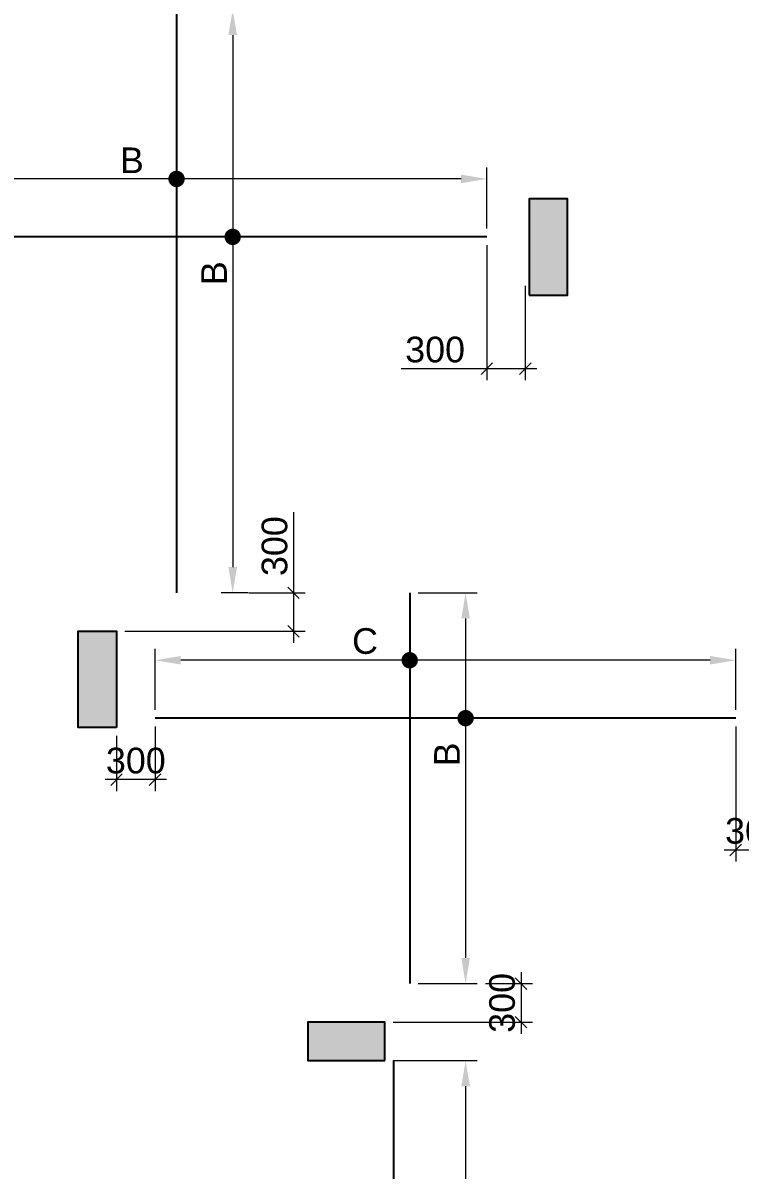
# Model space of a CAD drawing. Header units: millimetres. Extents: x 1123469 to 1883119, y -126924 to 196924.
# Drawn here: x 1627440 to 1633029, y 136802 to 145739 of the extents above; entities that cross this region are included whole.
import ezdxf

# ---------------------------------------------------------------- set-up
doc = ezdxf.new("R2010")
doc.units = ezdxf.units.MM
doc.header["$LTSCALE"] = 500
doc.header["$MEASUREMENT"] = 0
doc.header["$PDMODE"] = 34
doc.linetypes.add('CONTINOUS', pattern=[0])
doc.layers.get('Defpoints').update_dxf_attribs({"lineweight": 0})
for name, color, linetype in [('COL. DIM', 3, 'Continuous'), ('reinf.', 4, 'Continuous'), ('TOWER AREA COLUMN.', 6, 'Continuous')]:
    doc.layers.add(name, color=color, linetype=linetype)
for name, color, linetype, lineweight in [('CUT OUT', 1, 'Continuous', 13), ('dim-M', 1, 'Continuous', 15), ('S - SUNK', 251, 'Continuous', 0), ('TOWER COL HATCH', 253, 'Continuous', 20)]:
    doc.layers.add(name, color=color, linetype=linetype, lineweight=lineweight)
doc.styles.add('3mm', font='arial.ttf')
doc.dimstyles.new('PARAMVEER', dxfattribs={"dimtxt": 200, "dimasz": 100, "dimexe": 0, "dimexo": 25, "dimgap": 10, "dimtad": 1, "dimdec": 0, "dimrnd": 5, "dimzin": 0, "dimdsep": 46, "dimtxsty": '3mm', "dimblk": 'OBLIQUE', "dimcen": 0.09, "dimdle": 75, "dimclrd": 1, "dimclre": 1, "dimclrt": 3, "dimadec": 0, "dimazin": 0, "dimtfac": 1, "dimtdec": 0, "dimtmove": 1, "dimatfit": 3, "dimfxl": 100, "dimtolj": 1, "dimtzin": 0, "dimlwd": 18, "dimlwe": 5, "dimarcsym": 0})

# ---------------------------------------------------------------- blocks, each defined once
blk = doc.blocks.new('3tgra')
at = {"layer": 'TOWER COL HATCH'}
h = blk.add_hatch(color=253, dxfattribs=at)
h.dxf.hatch_style = 1
h.paths.add_polyline_path([(1374495.631025441, 80596.89666208334), (1374195.631025441, 80596.89666208334), (1374195.631025441, 81346.89666208334), (1374495.631025441, 81346.89666208334)])
h = blk.add_hatch(color=253, dxfattribs=at)
h.dxf.hatch_style = 1
h.paths.add_polyline_path([(1377710.631017101, 77226.89675944098), (1378010.631017101, 77226.89675944098), (1378010.631017101, 77976.89675944098), (1377710.631017101, 77976.89675944098)])
h = blk.add_hatch(color=253, dxfattribs=at)
h.dxf.hatch_style = 1
h.paths.add_polyline_path([(1375620.320550245, 74631.8028312315), (1375620.320550245, 74931.8028312315), (1376220.320550245, 74931.8028312315), (1376220.320550245, 74631.8028312315)])
at = {"layer": 'TOWER AREA COLUMN.', "color": 4}
for points in [[(1374495.631025441, 80596.89666208334), (1374195.631025441, 80596.89666208334), (1374195.631025441, 81346.89666208334), (1374495.631025441, 81346.89666208334)], [(1377710.631017101, 77226.89675944098), (1378010.631017101, 77226.89675944098), (1378010.631017101, 77976.89675944098), (1377710.631017101, 77976.89675944098)], [(1375620.320550245, 74631.8028312315), (1375620.320550245, 74931.8028312315), (1376220.320550245, 74931.8028312315), (1376220.320550245, 74631.8028312315)]]:
    blk.add_lwpolyline(points, close=True, dxfattribs=at)
blk = doc.blocks.new('_Oblique')
at = {"color": 0, "linetype": 'ByBlock', "lineweight": -2}
blk.add_line((-0.5, -0.5), (0.5, 0.5), dxfattribs=at)
blk = doc.blocks.new('*D1140')
at = {"layer": 'COL. DIM', "color": 1, "linetype": 'CONTINOUS', "lineweight": 5, "ltscale": 10, "transparency": 16777216}
for p, q in [((1631054.952104129, 144007.6434281431), (1631054.952104129, 142956.2473880569)), ((1631354.952104129, 143690.3110296032), (1631354.952104129, 142956.2473880569))]:
    blk.add_line(p, q, dxfattribs=at)
at = {"layer": 'COL. DIM', "color": 1, "lineweight": 18, "ltscale": 10, "transparency": 16777216}
for p, q in [((1630386.622296755, 143046.2473880569), (1631054.952104129, 143046.2473880569)), ((1630964.952104129, 143046.2473880569), (1631444.952104129, 143046.2473880569))]:
    blk.add_line(p, q, dxfattribs=at)
at = {"layer": 'Defpoints', "color": 0, "ltscale": 10, "transparency": 16777216}
for p in [(1631054.952104129, 144072.6434281431), (1631354.952104129, 143755.3110296032), (1631354.952104129, 143046.2473880569)]:
    blk.add_point(p, dxfattribs=at)
at = {"layer": 'COL. DIM', "color": 1, "lineweight": 18, "ltscale": 10, "transparency": 16777216, "xscale": 90, "yscale": 90, "zscale": 90, "rotation": 180}
blk.add_blockref('_Oblique', (1631054.952104129, 143046.2473880569), dxfattribs=at)
at = {"layer": 'COL. DIM', "color": 1, "lineweight": 18, "ltscale": 10, "transparency": 16777216, "xscale": 90, "yscale": 90, "zscale": 90}
blk.add_blockref('_Oblique', (1631354.952104129, 143046.2473880569), dxfattribs=at)
at = {"layer": 'COL. DIM', "color": 3, "ltscale": 10, "transparency": 16777216, "insert": (1630652.154356782, 143193.4301984252), "char_height": 200, "attachment_point": 5, "style": '3mm'}
blk.add_mtext('\\A1;300', dxfattribs=at)
blk = doc.blocks.new('*D1141')
at = {"layer": 'COL. DIM', "color": 1, "linetype": 'CONTINOUS', "lineweight": 5, "ltscale": 10, "transparency": 16777216}
for p, q in [((1628827.591272969, 145844.387919084), (1629164.987560773, 145844.387919084)), ((1629196.347539392, 141299.3880169376), (1628984.987560773, 141299.3880169376))]:
    blk.add_line(p, q, dxfattribs=at)
at = {"layer": 'COL. DIM', "color": 1, "lineweight": 18, "ltscale": 10, "transparency": 16777216}
blk.add_line((1629074.987560773, 145644.387919084), (1629074.987560773, 141499.3880169376), dxfattribs=at)
at = {"layer": 'COL. DIM', "color": 1, "ltscale": 10, "transparency": 16777216}
for points in [[(1629041.65422744, 145644.387919084), (1629108.320894107, 145644.387919084), (1629074.987560773, 145844.387919084)], [(1629041.65422744, 141499.3880169376), (1629108.320894107, 141499.3880169376), (1629074.987560773, 141299.3880169376)]]:
    blk.add_solid(points, dxfattribs=at)
at = {"layer": 'Defpoints', "color": 0, "ltscale": 10, "transparency": 16777216}
for p in [(1628762.591272969, 145844.387919084), (1629074.987560773, 141299.3880169376), (1629261.347539392, 141299.3880169376)]:
    blk.add_point(p, dxfattribs=at)
at = {"layer": 'COL. DIM', "color": 3, "ltscale": 10, "transparency": 16777216, "insert": (1628929.987560787, 143789.7900742958), "char_height": 200, "attachment_point": 5, "rotation": 90, "style": '3mm'}
blk.add_mtext('\\A1;B', dxfattribs=at)
blk = doc.blocks.new('*D1143')
at = {"layer": 'COL. DIM', "color": 1, "lineweight": 18, "ltscale": 10, "transparency": 16777216}
for p, q in [((1629548.943433869, 141928.6532918488), (1629548.943433869, 141299.3880169376)), ((1629548.943433869, 141389.3880169376), (1629548.943433869, 140909.3880169377))]:
    blk.add_line(p, q, dxfattribs=at)
at = {"layer": 'COL. DIM', "color": 1, "linetype": 'CONTINOUS', "lineweight": 5, "ltscale": 10, "transparency": 16777216}
for p, q in [((1629201.104659734, 141299.3880169376), (1629638.943433869, 141299.3880169376)), ((1628234.95211247, 140999.3880169377), (1629638.943433869, 140999.3880169377))]:
    blk.add_line(p, q, dxfattribs=at)
at = {"layer": 'Defpoints', "color": 0, "ltscale": 10, "transparency": 16777216}
for p in [(1629136.104659734, 141299.3880169376), (1628169.95211247, 140999.3880169377), (1629548.943433869, 140999.3880169377)]:
    blk.add_point(p, dxfattribs=at)
at = {"layer": 'COL. DIM', "color": 1, "lineweight": 18, "ltscale": 10, "transparency": 16777216, "xscale": 90, "yscale": 90, "zscale": 90}
for p, rotation in [((1629548.943433869, 141299.3880169376), 90), ((1629548.943433869, 140999.3880169377), 270)]:
    blk.add_blockref('_Oblique', p, dxfattribs=dict(at, rotation=rotation))
at = {"layer": 'COL. DIM', "color": 3, "ltscale": 10, "transparency": 16777216, "insert": (1629401.7606235, 141663.121231821), "char_height": 200, "attachment_point": 5, "rotation": 90, "style": '3mm'}
blk.add_mtext('\\A1;300', dxfattribs=at)
blk = doc.blocks.new('*D1154')
at = {"layer": 'COL. DIM', "color": 1, "linetype": 'CONTINOUS', "lineweight": 5, "ltscale": 10, "transparency": 16777216}
for p, q in [((1632995.033498301, 140257.6433268342), (1632995.033498301, 139206.247286748)), ((1633295.033498301, 139940.3109282943), (1633295.033498301, 139206.247286748))]:
    blk.add_line(p, q, dxfattribs=at)
at = {"layer": 'COL. DIM', "color": 1, "lineweight": 18, "ltscale": 10, "transparency": 16777216}
blk.add_line((1632905.033498301, 139296.247286748), (1633385.033498301, 139296.247286748), dxfattribs=at)
at = {"layer": 'Defpoints', "color": 0, "ltscale": 10, "transparency": 16777216}
for p in [(1632995.033498301, 140322.6433268342), (1633295.033498301, 140005.3109282943), (1633295.033498301, 139296.247286748)]:
    blk.add_point(p, dxfattribs=at)
at = {"layer": 'COL. DIM', "color": 1, "lineweight": 18, "ltscale": 10, "transparency": 16777216, "xscale": 90, "yscale": 90, "zscale": 90, "rotation": 180}
blk.add_blockref('_Oblique', (1632995.033498301, 139296.247286748), dxfattribs=at)
at = {"layer": 'COL. DIM', "color": 1, "lineweight": 18, "ltscale": 10, "transparency": 16777216, "xscale": 90, "yscale": 90, "zscale": 90}
blk.add_blockref('_Oblique', (1633295.033498301, 139296.247286748), dxfattribs=at)
at = {"layer": 'COL. DIM', "color": 3, "ltscale": 10, "transparency": 16777216, "insert": (1633145.033498301, 139443.4300971163), "char_height": 200, "attachment_point": 5, "style": '3mm'}
blk.add_mtext('\\A1;300', dxfattribs=at)
blk = doc.blocks.new('*D1155')
at = {"layer": 'COL. DIM', "color": 1, "linetype": 'CONTINOUS', "lineweight": 5, "ltscale": 10, "transparency": 16777216}
for p, q in [((1630519.286849717, 141299.3880169375), (1630979.826075283, 141299.3880169375)), ((1630519.286849717, 138254.2940887282), (1630979.826075283, 138254.2940887282))]:
    blk.add_line(p, q, dxfattribs=at)
at = {"layer": 'COL. DIM', "color": 1, "lineweight": 18, "ltscale": 10, "transparency": 16777216}
blk.add_line((1630889.826075283, 141099.3880169375), (1630889.826075283, 138454.2940887282), dxfattribs=at)
at = {"layer": 'COL. DIM', "color": 1, "ltscale": 10, "transparency": 16777216}
for points in [[(1630856.49274195, 141099.3880169375), (1630923.159408617, 141099.3880169375), (1630889.826075283, 141299.3880169375)], [(1630856.49274195, 138454.2940887282), (1630923.159408617, 138454.2940887282), (1630889.826075283, 138254.2940887282)]]:
    blk.add_solid(points, dxfattribs=at)
at = {"layer": 'Defpoints', "color": 0, "ltscale": 10, "transparency": 16777216}
for p in [(1630454.286849717, 141299.3880169375), (1630454.286849717, 138254.2940887282), (1630889.826075283, 138254.2940887282)]:
    blk.add_point(p, dxfattribs=at)
at = {"layer": 'COL. DIM', "color": 3, "ltscale": 10, "transparency": 16777216, "insert": (1630744.826075301, 140039.7899729869), "char_height": 200, "attachment_point": 5, "rotation": 90, "style": '3mm'}
blk.add_mtext('\\A1;B', dxfattribs=at)
blk = doc.blocks.new('*D1156')
at = {"layer": 'COL. DIM', "color": 1, "linetype": 'CONTINOUS', "lineweight": 5, "ltscale": 10, "transparency": 16777216}
for p, q in [((1628469.952112469, 140257.6433268342), (1628469.952112469, 139753.9634099688)), ((1628169.952112469, 140184.3880169376), (1628169.952112469, 139753.9634099688))]:
    blk.add_line(p, q, dxfattribs=at)
at = {"layer": 'COL. DIM', "color": 1, "lineweight": 18, "ltscale": 10, "transparency": 16777216}
blk.add_line((1628559.952112469, 139843.9634099688), (1628079.952112469, 139843.9634099688), dxfattribs=at)
at = {"layer": 'Defpoints', "color": 0, "ltscale": 10, "transparency": 16777216}
for p in [(1628469.952112469, 140322.6433268342), (1628169.952112469, 140249.3880169376), (1628169.952112469, 139843.9634099688)]:
    blk.add_point(p, dxfattribs=at)
at = {"layer": 'COL. DIM', "color": 1, "lineweight": 18, "ltscale": 10, "transparency": 16777216, "xscale": 90, "yscale": 90, "zscale": 90, "rotation": 180}
blk.add_blockref('_Oblique', (1628169.952112469, 139843.9634099688), dxfattribs=at)
at = {"layer": 'COL. DIM', "color": 1, "lineweight": 18, "ltscale": 10, "transparency": 16777216, "xscale": 90, "yscale": 90, "zscale": 90}
blk.add_blockref('_Oblique', (1628469.952112469, 139843.9634099688), dxfattribs=at)
at = {"layer": 'COL. DIM', "color": 3, "ltscale": 10, "transparency": 16777216, "insert": (1628319.952112469, 139991.1462203372), "char_height": 200, "attachment_point": 5, "style": '3mm'}
blk.add_mtext('\\A1;300', dxfattribs=at)
blk = doc.blocks.new('*D1157')
at = {"layer": 'COL. DIM', "color": 1, "lineweight": 18, "ltscale": 10, "transparency": 16777216}
blk.add_line((1631322.297314514, 138344.2940887283), (1631322.297314514, 137864.2940887282), dxfattribs=at)
at = {"layer": 'COL. DIM', "color": 1, "linetype": 'CONTINOUS', "lineweight": 5, "ltscale": 10, "transparency": 16777216}
for p, q in [((1631044.826075281, 138254.2940887283), (1631412.297314514, 138254.2940887283)), ((1630325.262579326, 137954.2940887282), (1631412.297314514, 137954.2940887282))]:
    blk.add_line(p, q, dxfattribs=at)
at = {"layer": 'Defpoints', "color": 0, "ltscale": 10, "transparency": 16777216}
for p in [(1630979.826075281, 138254.2940887283), (1630260.262579326, 137954.2940887282), (1631322.297314514, 137954.2940887282)]:
    blk.add_point(p, dxfattribs=at)
at = {"layer": 'COL. DIM', "color": 1, "lineweight": 18, "ltscale": 10, "transparency": 16777216, "xscale": 90, "yscale": 90, "zscale": 90}
for p, rotation in [((1631322.297314514, 138254.2940887283), 90), ((1631322.297314514, 137954.2940887282), 270)]:
    blk.add_blockref('_Oblique', p, dxfattribs=dict(at, rotation=rotation))
at = {"layer": 'COL. DIM', "color": 3, "ltscale": 10, "transparency": 16777216, "insert": (1631175.114504143, 138104.2940887282), "char_height": 200, "attachment_point": 5, "rotation": 90, "style": '3mm'}
blk.add_mtext('\\A1;300', dxfattribs=at)
blk = doc.blocks.new('*D1169')
at = {"layer": 'COL. DIM', "color": 1, "linetype": 'CONTINOUS', "lineweight": 5, "ltscale": 10, "transparency": 16777216}
for p, q in [((1630325.262579326, 137654.2940887282), (1630979.826075349, 137654.2940887282)), ((1629418.331552686, 133739.2510732774), (1630979.826075349, 133739.2510732774))]:
    blk.add_line(p, q, dxfattribs=at)
at = {"layer": 'COL. DIM', "color": 1, "lineweight": 18, "ltscale": 10, "transparency": 16777216}
blk.add_line((1630889.826075349, 137454.2940887282), (1630889.826075349, 133939.2510732774), dxfattribs=at)
at = {"layer": 'COL. DIM', "color": 1, "ltscale": 10, "transparency": 16777216}
for points in [[(1630856.492742016, 137454.2940887282), (1630923.159408682, 137454.2940887282), (1630889.826075349, 137654.2940887282)], [(1630856.492742016, 133939.2510732774), (1630923.159408682, 133939.2510732774), (1630889.826075349, 133739.2510732774)]]:
    blk.add_solid(points, dxfattribs=at)
at = {"layer": 'Defpoints', "color": 0, "ltscale": 10, "transparency": 16777216}
for p in [(1630260.262579326, 137654.2940887282), (1629353.331552686, 133739.2510732774), (1630889.826075349, 133739.2510732774)]:
    blk.add_point(p, dxfattribs=at)
at = {"layer": 'COL. DIM', "color": 3, "ltscale": 10, "transparency": 16777216, "insert": (1630744.826075369, 135398.7302032021), "char_height": 200, "attachment_point": 5, "rotation": 90, "style": '3mm'}
blk.add_mtext('\\A1;B', dxfattribs=at)
blk = doc.blocks.new('*D1195')
at = {"layer": 'COL. DIM', "color": 1, "linetype": 'CONTINOUS', "lineweight": 5, "ltscale": 10, "transparency": 16777216}
for p, q in [((1626084.958360123, 144137.6434281431), (1626084.958360123, 144613.9679992149)), ((1631054.952104129, 144137.6434281431), (1631054.952104129, 144613.9679992149))]:
    blk.add_line(p, q, dxfattribs=at)
at = {"layer": 'COL. DIM', "color": 1, "lineweight": 18, "ltscale": 10, "transparency": 16777216}
blk.add_line((1630854.952104129, 144523.9679992149), (1626284.958360123, 144523.9679992149), dxfattribs=at)
at = {"layer": 'COL. DIM', "color": 1, "ltscale": 10, "transparency": 16777216}
for points in [[(1626284.958360123, 144557.3013325483), (1626284.958360123, 144490.6346658816), (1626084.958360123, 144523.9679992149)], [(1630854.952104129, 144557.3013325483), (1630854.952104129, 144490.6346658816), (1631054.952104129, 144523.9679992149)]]:
    blk.add_solid(points, dxfattribs=at)
at = {"layer": 'Defpoints', "color": 0, "ltscale": 10, "transparency": 16777216}
for p in [(1626084.958360123, 144523.9679992149), (1626084.958360123, 144072.6434281431), (1631054.952104129, 144072.6434281431)]:
    blk.add_point(p, dxfattribs=at)
at = {"layer": 'COL. DIM', "color": 3, "ltscale": 10, "transparency": 16777216, "insert": (1628289.154548978, 144668.9679992149), "char_height": 200, "width": 21.47949955365168, "attachment_point": 5, "style": '3mm'}
blk.add_mtext('\\A1;B', dxfattribs=at)
blk = doc.blocks.new('*D1196')
at = {"layer": 'COL. DIM', "color": 1, "linetype": 'CONTINOUS', "lineweight": 5, "ltscale": 10, "transparency": 16777216}
for p, q in [((1628469.952112469, 140387.6433268342), (1628469.952112469, 140863.967897906)), ((1632995.033498301, 140387.6433268342), (1632995.033498301, 140863.967897906))]:
    blk.add_line(p, q, dxfattribs=at)
at = {"layer": 'COL. DIM', "color": 1, "lineweight": 18, "ltscale": 10, "transparency": 16777216}
blk.add_line((1632795.033498301, 140773.967897906), (1628669.952112469, 140773.967897906), dxfattribs=at)
at = {"layer": 'COL. DIM', "color": 1, "ltscale": 10, "transparency": 16777216}
for points in [[(1628669.952112469, 140807.3012312394), (1628669.952112469, 140740.6345645727), (1628469.952112469, 140773.967897906)], [(1632795.033498301, 140807.3012312394), (1632795.033498301, 140740.6345645727), (1632995.033498301, 140773.967897906)]]:
    blk.add_solid(points, dxfattribs=at)
at = {"layer": 'Defpoints', "color": 0, "ltscale": 10, "transparency": 16777216}
for p in [(1628469.952112469, 140773.967897906), (1628469.952112469, 140322.6433268342), (1632995.033498301, 140322.6433268342)]:
    blk.add_point(p, dxfattribs=at)
at = {"layer": 'COL. DIM', "color": 3, "ltscale": 10, "transparency": 16777216, "insert": (1630106.093005383, 140922.3785391066), "char_height": 200, "width": 21.47949955365168, "attachment_point": 5, "style": '3mm'}
blk.add_mtext('\\A1;C', dxfattribs=at)
blk = doc.blocks.new('*D2624')
at = {"layer": 'COL. DIM', "color": 1, "linetype": 'CONTINOUS', "lineweight": 5, "ltscale": 10, "transparency": 16777216}
for p, q in [((1726903.271734793, 142855.3069163206), (1726903.271734793, 142349.4527371134)), ((1727203.271734793, 141672.483817342), (1727203.271734793, 142529.4527371134))]:
    blk.add_line(p, q, dxfattribs=at)
at = {"layer": 'COL. DIM', "color": 1, "lineweight": 18, "ltscale": 10, "transparency": 16777216}
blk.add_line((1726813.271734793, 142439.4527371134), (1727293.271734793, 142439.4527371134), dxfattribs=at)
at = {"layer": 'Defpoints', "color": 0, "ltscale": 10, "transparency": 16777216}
for p in [(1726903.271734793, 142920.3069163206), (1727203.271734793, 142439.4527371134), (1727203.271734793, 141607.483817342), (1405055.631024809, 139394.2285481436), (1364890.631013369, 126979.2510576845), (1364890.631013369, 124332.9141457363)]:
    blk.add_point(p, dxfattribs=at)
at = {"layer": 'S - SUNK', "color": 1, "lineweight": 18, "ltscale": 10, "transparency": 16777216}
blk.add_line((1405130.631024809, 124332.9141457363), (1364815.631013369, 124332.9141457363), dxfattribs=at)
at = {"layer": 'S - SUNK', "color": 1, "lineweight": 5, "ltscale": 10, "transparency": 16777216}
for p, q in [((1364890.631013369, 124333.0641457363), (1364890.631013369, 124332.9141457363)), ((1405055.631024809, 124333.0641457363), (1405055.631024809, 124332.9141457363))]:
    blk.add_line(p, q, dxfattribs=at)
at = {"layer": 'COL. DIM', "color": 1, "lineweight": 18, "ltscale": 10, "transparency": 16777216, "xscale": 90, "yscale": 90, "zscale": 90, "rotation": 180}
blk.add_blockref('_Oblique', (1726903.271734793, 142439.4527371134), dxfattribs=at)
at = {"layer": 'COL. DIM', "color": 1, "lineweight": 18, "ltscale": 10, "transparency": 16777216, "xscale": 90, "yscale": 90, "zscale": 90}
blk.add_blockref('_Oblique', (1727203.271734793, 142439.4527371134), dxfattribs=at)
at = {"layer": 'S - SUNK', "color": 1, "lineweight": 18, "ltscale": 10, "transparency": 16777216, "xscale": 100, "yscale": 100, "zscale": 100, "rotation": 180}
blk.add_blockref('_Oblique', (1364890.631013369, 124332.9141457363), dxfattribs=at)
at = {"layer": 'S - SUNK', "color": 1, "lineweight": 18, "ltscale": 10, "transparency": 16777216, "xscale": 100, "yscale": 100, "zscale": 100}
blk.add_blockref('_Oblique', (1405055.631024809, 124332.9141457363), dxfattribs=at)
at = {"layer": 'COL. DIM', "color": 3, "ltscale": 10, "transparency": 16777216, "insert": (1727053.271734793, 142586.6355474817), "char_height": 200, "attachment_point": 5, "style": '3mm'}
blk.add_mtext('\\A1;300', dxfattribs=at)
at = {"layer": 'S - SUNK', "color": 3, "ltscale": 10, "transparency": 16777216, "insert": (1384973.131019089, 124445.0287432807), "char_height": 200, "attachment_point": 5, "style": '3mm'}
blk.add_mtext('\\A1;40165', dxfattribs=at)
blk = doc.blocks.new('*D2625')
at = {"layer": 'COL. DIM', "color": 1, "lineweight": 18, "ltscale": 10, "transparency": 16777216}
blk.add_line((1725455.593660668, 141997.4838173419), (1725455.593660668, 141517.483817342), dxfattribs=at)
at = {"layer": 'COL. DIM', "color": 1, "linetype": 'CONTINOUS', "lineweight": 5, "ltscale": 10, "transparency": 16777216}
for p, q in [((1725012.160233842, 141907.4838173419), (1725545.593660668, 141907.4838173419)), ((1724393.259694719, 141607.483817342), (1725545.593660668, 141607.483817342))]:
    blk.add_line(p, q, dxfattribs=at)
at = {"layer": 'Defpoints', "color": 0, "ltscale": 10, "transparency": 16777216}
for p in [(1358872.110384249, 158914.0730525189), (1431760.642437937, 158914.0730525189), (1724947.160233842, 141907.4838173419), (1724328.259694719, 141607.483817342), (1725455.593660668, 141607.483817342), (1442850.630409368, 126979.2510576846)]:
    blk.add_point(p, dxfattribs=at)
at = {"layer": 'S - SUNK', "color": 1, "lineweight": 18, "ltscale": 10, "transparency": 16777216}
blk.add_line((1358872.110384249, 126904.2510576846), (1358872.110384249, 158989.0730525189), dxfattribs=at)
at = {"layer": 'S - SUNK', "color": 1, "lineweight": 5, "ltscale": 10, "transparency": 16777216}
for p, q in [((1358872.260384249, 158914.0730525189), (1358872.110384249, 158914.0730525189)), ((1358872.260384249, 126979.2510576846), (1358872.110384249, 126979.2510576846))]:
    blk.add_line(p, q, dxfattribs=at)
at = {"layer": 'COL. DIM', "color": 1, "lineweight": 18, "ltscale": 10, "transparency": 16777216, "xscale": 90, "yscale": 90, "zscale": 90}
for p, rotation in [((1725455.593660668, 141907.4838173419), 90), ((1725455.593660668, 141607.483817342), 270)]:
    blk.add_blockref('_Oblique', p, dxfattribs=dict(at, rotation=rotation))
at = {"layer": 'S - SUNK', "color": 1, "lineweight": 18, "ltscale": 10, "transparency": 16777216, "xscale": 100, "yscale": 100, "zscale": 100}
for p, rotation in [((1358872.110384249, 158914.0730525189), 90), ((1358872.110384249, 126979.2510576846), 270)]:
    blk.add_blockref('_Oblique', p, dxfattribs=dict(at, rotation=rotation))
at = {"layer": 'COL. DIM', "color": 3, "ltscale": 10, "transparency": 16777216, "insert": (1725308.410850292, 141757.4838173419), "char_height": 200, "attachment_point": 5, "rotation": 90, "style": '3mm'}
blk.add_mtext('\\A1;300', dxfattribs=at)
at = {"layer": 'S - SUNK', "color": 3, "ltscale": 10, "transparency": 16777216, "insert": (1358759.927573881, 142946.6620551013), "char_height": 200, "attachment_point": 5, "rotation": 90, "style": '3mm'}
blk.add_mtext('\\A1;31935', dxfattribs=at)
blk = doc.blocks.new('*D2626')
at = {"layer": 'COL. DIM', "color": 1, "linetype": 'CONTINOUS', "lineweight": 5, "ltscale": 10, "transparency": 16777216}
for p, q in [((1716298.265479365, 143802.4838182458), (1716298.265479365, 143375.5830064898)), ((1716598.265479365, 143871.7483872942), (1716598.265479365, 143375.5830064898))]:
    blk.add_line(p, q, dxfattribs=at)
at = {"layer": 'COL. DIM', "color": 1, "lineweight": 18, "ltscale": 10, "transparency": 16777216}
for p, q in [((1716688.265479365, 143465.5830064898), (1716208.265479365, 143465.5830064898)), ((1717247.018054974, 143465.5830064898), (1716598.265479365, 143465.5830064898))]:
    blk.add_line(p, q, dxfattribs=at)
at = {"layer": 'Defpoints', "color": 0, "ltscale": 10, "transparency": 16777216}
for p in [(1716598.265479365, 143936.7483872942), (1716298.265479365, 143867.4838182458), (1716298.265479365, 143465.5830064898), (1390780.631029413, 139394.2285481436), (1405055.631024809, 139394.2285481436), (1405055.631024809, 138200.572886584)]:
    blk.add_point(p, dxfattribs=at)
at = {"layer": 'S - SUNK', "color": 1, "lineweight": 18, "ltscale": 10, "transparency": 16777216}
blk.add_line((1390705.631029413, 138200.572886584), (1405130.631024809, 138200.572886584), dxfattribs=at)
at = {"layer": 'S - SUNK', "color": 1, "lineweight": 5, "ltscale": 10, "transparency": 16777216}
for p, q in [((1390780.631029413, 138200.722886584), (1390780.631029413, 138200.572886584)), ((1405055.631024809, 138200.722886584), (1405055.631024809, 138200.572886584))]:
    blk.add_line(p, q, dxfattribs=at)
at = {"layer": 'COL. DIM', "color": 1, "lineweight": 18, "ltscale": 10, "transparency": 16777216, "xscale": 90, "yscale": 90, "zscale": 90, "rotation": 180}
blk.add_blockref('_Oblique', (1716298.265479365, 143465.5830064898), dxfattribs=at)
at = {"layer": 'COL. DIM', "color": 1, "lineweight": 18, "ltscale": 10, "transparency": 16777216, "xscale": 90, "yscale": 90, "zscale": 90}
blk.add_blockref('_Oblique', (1716598.265479365, 143465.5830064898), dxfattribs=at)
at = {"layer": 'S - SUNK', "color": 1, "lineweight": 18, "ltscale": 10, "transparency": 16777216, "xscale": 100, "yscale": 100, "zscale": 100, "rotation": 180}
blk.add_blockref('_Oblique', (1390780.631029413, 138200.572886584), dxfattribs=at)
at = {"layer": 'S - SUNK', "color": 1, "lineweight": 18, "ltscale": 10, "transparency": 16777216, "xscale": 100, "yscale": 100, "zscale": 100}
blk.add_blockref('_Oblique', (1405055.631024809, 138200.572886584), dxfattribs=at)
at = {"layer": 'COL. DIM', "color": 3, "ltscale": 10, "transparency": 16777216, "insert": (1716981.485994947, 143612.7658168582), "char_height": 200, "attachment_point": 5, "style": '3mm'}
blk.add_mtext('\\A1;300', dxfattribs=at)
at = {"layer": 'S - SUNK', "color": 3, "ltscale": 10, "transparency": 16777216, "insert": (1397918.131027111, 138312.6874841284), "char_height": 200, "attachment_point": 5, "style": '3mm'}
blk.add_mtext('\\A1;14275', dxfattribs=at)
blk = doc.blocks.new('*D3556')
at = {"layer": 'COL. DIM', "color": 1, "lineweight": 18, "ltscale": 10, "transparency": 16777216}
blk.add_line((1817173.874801246, 134747.767510492), (1817173.874801246, 133597.7677523475), dxfattribs=at)
at = {"layer": 'COL. DIM', "color": 1, "linetype": 'CONTINOUS', "lineweight": 5, "ltscale": 10, "transparency": 16777216}
for p, q in [((1817863.667367204, 134657.767510492), (1817083.874801246, 134657.767510492)), ((1816402.247891765, 133687.7677523475), (1817263.874801246, 133687.7677523475))]:
    blk.add_line(p, q, dxfattribs=at)
at = {"layer": 'Defpoints', "color": 0, "ltscale": 10, "transparency": 16777216}
for p in [(1417087.675834863, 156599.2285490907), (1417240.630397862, 156599.2285490907), (1417240.630397862, 155194.2285490907), (1817928.667367204, 134657.767510492), (1816337.247891765, 133687.7677523475), (1817173.874801246, 133687.7677523475)]:
    blk.add_point(p, dxfattribs=at)
at = {"layer": 'S - SUNK', "color": 1, "lineweight": 18, "ltscale": 10, "transparency": 16777216}
blk.add_line((1417087.675834863, 155119.2285490907), (1417087.675834863, 156674.2285490907), dxfattribs=at)
at = {"layer": 'S - SUNK', "color": 1, "lineweight": 5, "ltscale": 10, "transparency": 16777216}
for p, q in [((1417087.825834862, 156599.2285490907), (1417087.675834863, 156599.2285490907)), ((1417087.825834862, 155194.2285490907), (1417087.675834863, 155194.2285490907))]:
    blk.add_line(p, q, dxfattribs=at)
at = {"layer": 'COL. DIM', "color": 1, "lineweight": 18, "ltscale": 10, "transparency": 16777216, "xscale": 90, "yscale": 90, "zscale": 90}
for p, rotation in [((1817173.874801246, 134657.767510492), 90), ((1817173.874801246, 133687.7677523475), 270)]:
    blk.add_blockref('_Oblique', p, dxfattribs=dict(at, rotation=rotation))
at = {"layer": 'S - SUNK', "color": 1, "lineweight": 18, "ltscale": 10, "transparency": 16777216, "xscale": 100, "yscale": 100, "zscale": 100}
for p, rotation in [((1417087.675834863, 156599.2285490907), 90), ((1417087.675834863, 155194.2285490907), 270)]:
    blk.add_blockref('_Oblique', p, dxfattribs=dict(at, rotation=rotation))
at = {"layer": 'COL. DIM', "color": 3, "ltscale": 10, "transparency": 16777216, "insert": (1817026.760203702, 134172.7676314192), "char_height": 200, "attachment_point": 5, "rotation": 90, "style": '3mm'}
blk.add_mtext('\\A1;970', dxfattribs=at)
at = {"layer": 'S - SUNK', "color": 3, "ltscale": 10, "transparency": 16777216, "insert": (1416975.561237318, 155896.7285490903), "char_height": 200, "attachment_point": 5, "rotation": 90, "style": '3mm'}
blk.add_mtext('\\A1;1405', dxfattribs=at)

msp = doc.modelspace()

# ---------------------------------------------------------------- linework, layer by layer
at = {"layer": 'dim-M', "color": 4, "ltscale": 10, "const_width": 63.75}
for points in [[(1628669.223393311, 144523.9679992149, -1), (1628605.473393311, 144523.9679992149, -1)], [(1629106.862560787, 144072.6434281431, -1), (1629043.112560787, 144072.6434281431, -1)], [(1630486.161849716, 140773.967897906, -1), (1630422.411849716, 140773.967897906, -1)], [(1630921.701075301, 140322.6433268342, -1), (1630857.951075301, 140322.6433268342, -1)]]:
    msp.add_lwpolyline(points, format="xyb", close=True, dxfattribs=at)
at = {"layer": 'reinf.', "color": 4, "ltscale": 10}
for p, q in [((1628637.348393311, 145844.3879190839), (1628637.348393311, 141299.3880169376)), ((1630454.286849716, 141299.3880169376), (1630454.286849716, 138254.2940887282)), ((1630329.281893014, 137654.2940887282), (1630329.281893014, 133739.2510732775))]:
    msp.add_line(p, q, dxfattribs=at)
at = {"layer": 'reinf.', "color": 4, "ltscale": 1.4}
for p, q in [((1631054.952104129, 144072.6434281431), (1626084.958360123, 144072.6434281431)), ((1632995.033498301, 140322.6433268342), (1628469.952112469, 140322.6433268342))]:
    msp.add_line(p, q, dxfattribs=at)

# ---------------------------------------------------------------- block references
at = {"layer": 'CUT OUT', "color": 4, "xscale": -1}
msp.add_blockref('3tgra', (3005880.582502689, 63022.49125749664), dxfattribs=at)

# ---------------------------------------------------------------- dimensions: what is measured, and where the dimension line sits
at = {"layer": 'COL. DIM', "color": 6, "ltscale": 10}
for base, p1, p2, angle, picture, middle in [((1725455.593660668, 141607.483817342), (1724947.160233841, 141907.4838173418), (1724328.259694718, 141607.4838173419), 90, '*D2625', (1725455.59366066, 141757.4838173419)), ((1631354.952104129, 143046.2473880569), (1631054.952104129, 144072.6434281431), (1631354.952104129, 143755.3110296032), 7.016709298534877e-15, '*D1140', (1630652.154356782, 143039.0691538508)), ((1716298.265479365, 143465.5830064898), (1716598.265479365, 143936.7483872942), (1716298.265479365, 143867.4838182458), 180, '*D2626', (1716981.485994947, 143465.5830064898)), ((1629548.943433869, 140999.3880169377), (1629136.104659733, 141299.3880169375), (1628169.952112469, 140999.3880169376), 90, '*D1143', (1629458.943433879, 141663.121231821)), ((1628169.952112469, 139843.9634099688), (1628469.952112469, 140322.6433268342), (1628169.952112469, 140249.3880169376), 180, '*D1156', (1628319.952112469, 139843.9634099688)), ((1633295.033498301, 139296.247286748), (1632995.033498301, 140322.6433268342), (1633295.033498301, 140005.3109282943), 7.016709298534877e-15, '*D1154', (1633145.033498301, 139296.247286748)), ((1631322.297314514, 137954.2940887282), (1630979.826075281, 138254.2940887282), (1630260.262579325, 137954.2940887281), 90, '*D1157', (1631322.297314512, 138104.2940887282))]:
    dim = msp.add_linear_dim(base=base, p1=p1, p2=p2, angle=angle, dimstyle='PARAMVEER', override={"dimasz": 90, "dimexe": 90, "dimexo": 65, "dimgap": 45, "dimpost": '\\X', "dimdle": 90, "dimfxl": 0.18, "dimarcsym": 1}, dxfattribs=at)
    dim.commit()
    dim.dimension.update_dxf_attribs({"geometry": picture, "text_midpoint": middle, "dimtype": 160})
dim = msp.add_linear_dim(base=(1817173.874801246, 133687.7677523475), p1=(1817928.667367203, 134657.7675104919), p2=(1816337.247891764, 133687.7677523474), angle=90, dimstyle='PARAMVEER', override={"dimasz": 90, "dimexe": 90, "dimexo": 65, "dimgap": 45, "dimpost": '\\X', "dimdle": 90, "dimfxl": 0.18, "dimarcsym": 1}, dxfattribs=at)
dim.commit()
dim.dimension.update_dxf_attribs({"geometry": '*D3556', "text_midpoint": (1817026.760203702, 134172.7676314192)})
for base, p1, p2, angle, text, picture, middle in [((1629074.987560773, 141299.3880169376), (1628762.591272968, 145844.3879190839), (1629261.347539391, 141299.3880169375), 90, 'B', '*D1141', (1629074.987560787, 143789.7900742958)), ((1626084.958360123, 144523.9679992149), (1631054.952104129, 144072.6434281431), (1626084.958360123, 144072.6434281431), 180, 'B', '*D1195', (1628289.154548978, 144523.9679992149)), ((1630889.826075283, 138254.2940887282), (1630454.286849716, 141299.3880169374), (1630454.286849716, 138254.2940887281), 90, 'B', '*D1155', (1630889.826075301, 140039.7899729869)), ((1628469.952112469, 140773.967897906), (1632995.033498301, 140322.6433268342), (1628469.952112469, 140322.6433268342), 180, 'C', '*D1196', (1630106.093005383, 140773.967897906)), ((1630889.826075349, 133739.2510732774), (1630260.262579325, 137654.2940887281), (1629353.331552685, 133739.2510732774), 90, 'B', '*D1169', (1630889.826075369, 135398.7302032021))]:
    dim = msp.add_linear_dim(base=base, p1=p1, p2=p2, angle=angle, text=text, dimstyle='PARAMVEER', override={"dimasz": 200, "dimexe": 90, "dimexo": 65, "dimgap": 45, "dimpost": '\\X', "dimsah": 1, "dimdle": 90, "dimfxl": 0.18, "dimarcsym": 1}, dxfattribs=at)
    dim.commit()
    dim.dimension.update_dxf_attribs({"geometry": picture, "text_midpoint": middle, "dimtype": 160})
dim = msp.add_linear_dim(base=(1727203.271734793, 142439.4527371134), p1=(1726903.271734793, 142920.3069163206), p2=(1727203.271734793, 141607.483817342), dimstyle='PARAMVEER', override={"dimasz": 90, "dimexe": 90, "dimexo": 65, "dimgap": 45, "dimpost": '\\X', "dimdle": 90, "dimfxl": 0.18, "dimarcsym": 1}, dxfattribs=at)
dim.commit()
dim.dimension.update_dxf_attribs({"geometry": '*D2624', "text_midpoint": (1727053.271734793, 142439.4527371134), "dimtype": 160})
at = {"layer": 'S - SUNK', "color": 4, "ltscale": 10}
for base, p1, p2, picture, middle in [((1358872.110384249, 158914.0730525189), (1442850.630409367, 126979.2510576845), (1431760.642437937, 158914.0730525188), '*D2625', (1358759.927573881, 142946.6620551013)), ((1417087.675834863, 156599.2285490907), (1417240.630397862, 155194.2285490906), (1417240.630397862, 156599.2285490907), '*D3556', (1416975.561237318, 155896.7285490903))]:
    dim = msp.add_linear_dim(base=base, p1=p1, p2=p2, angle=90, dimstyle='PARAMVEER', override={"dimpost": '\\X', "dimfxl": 0.15, "dimfxlon": 1, "dimarcsym": 1}, dxfattribs=at)
    dim.commit()
    dim.dimension.update_dxf_attribs({"geometry": picture, "text_midpoint": middle})
for base, p1, p2, picture, middle in [((1405055.631024809, 138200.572886584), (1390780.631029413, 139394.2285481436), (1405055.631024809, 139394.2285481436), '*D2626', (1397918.131027111, 138312.6874841284)), ((1364890.631013369, 124332.9141457363), (1405055.631024809, 139394.2285481436), (1364890.631013369, 126979.2510576845), '*D2624', (1384973.131019089, 124445.0287432807))]:
    dim = msp.add_linear_dim(base=base, p1=p1, p2=p2, dimstyle='PARAMVEER', override={"dimpost": '\\X', "dimfxl": 0.15, "dimfxlon": 1, "dimarcsym": 1}, dxfattribs=at)
    dim.commit()
    dim.dimension.update_dxf_attribs({"geometry": picture, "text_midpoint": middle})

doc.saveas('drawing.dxf')
